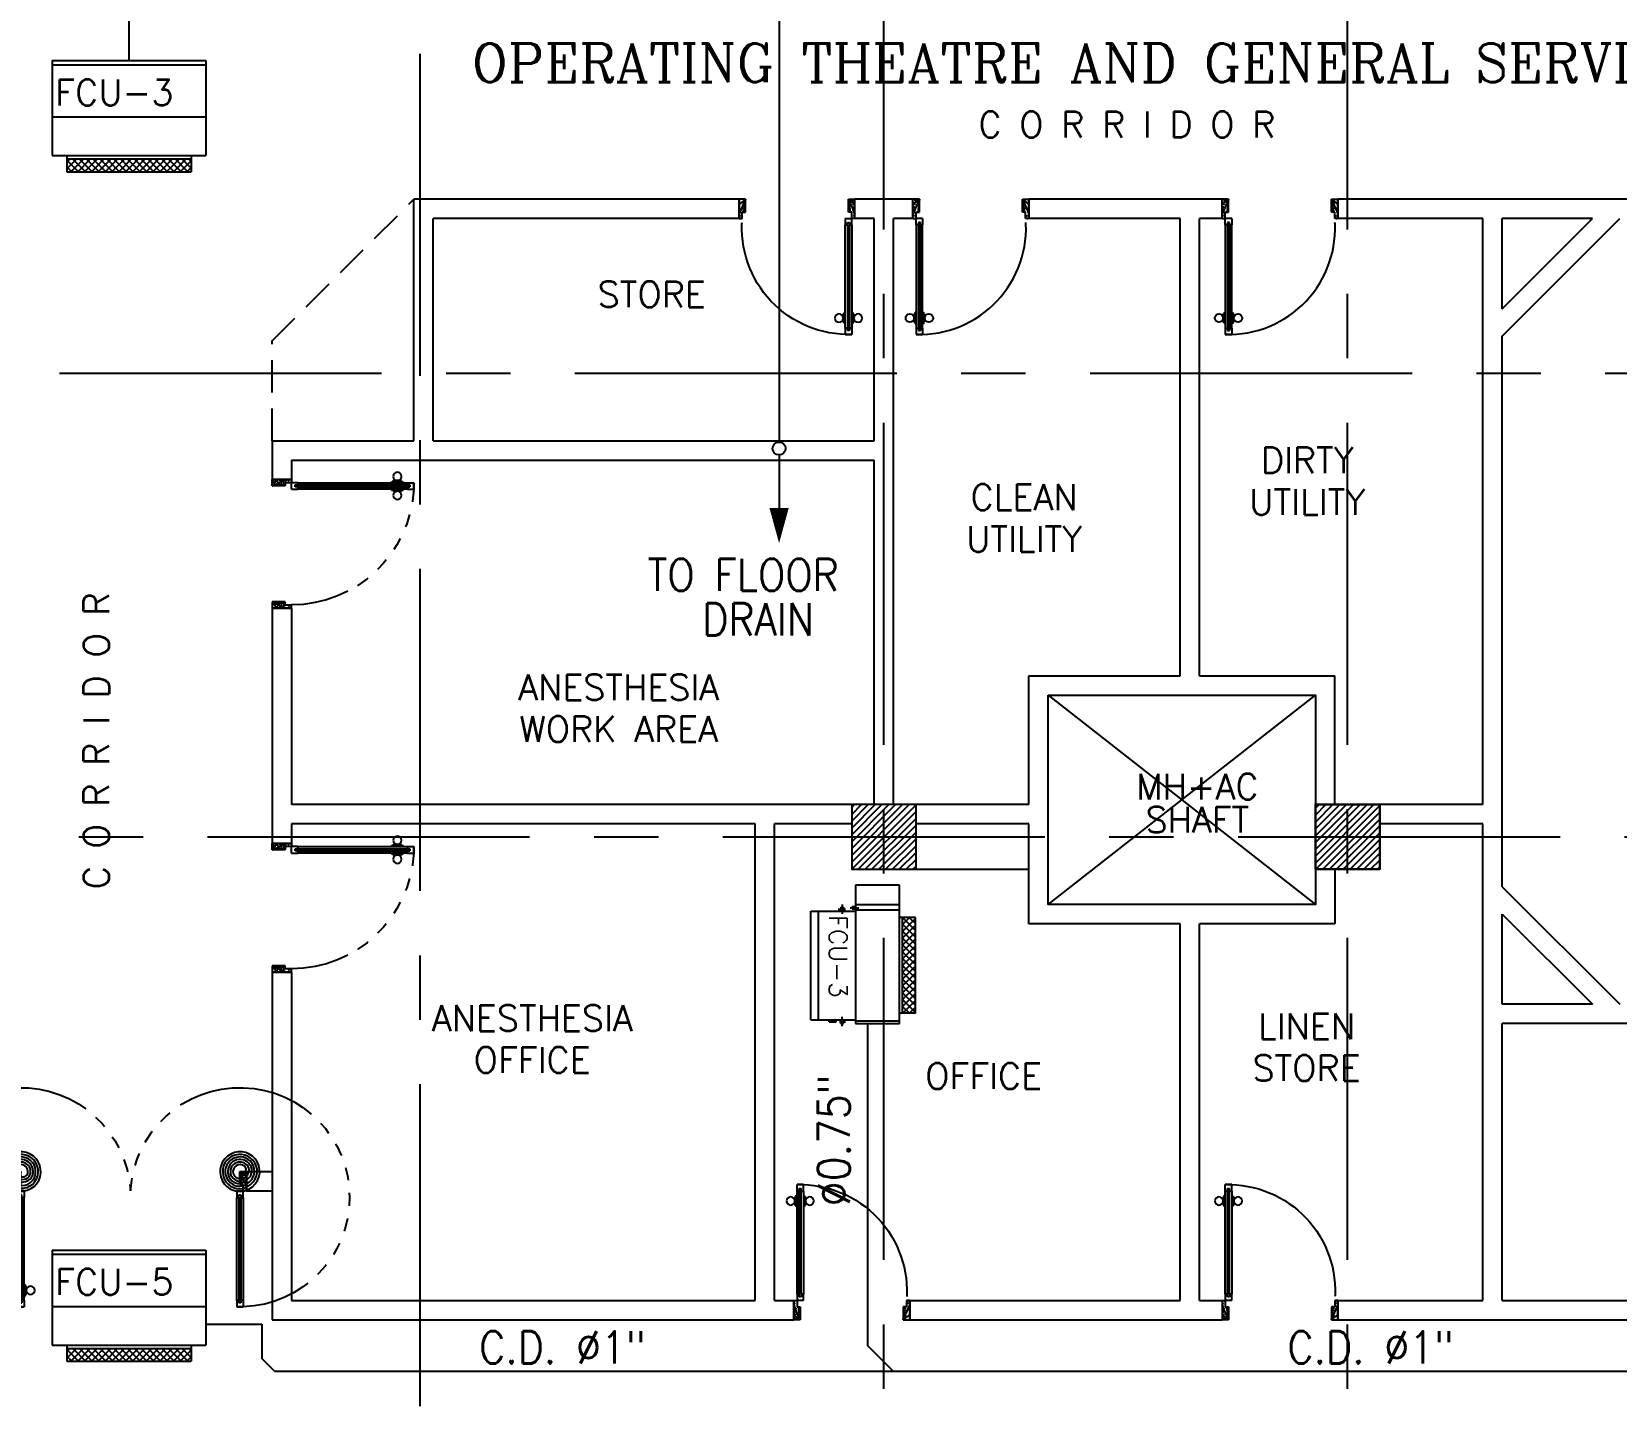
# Model space of a CAD drawing. Extents: x 417866242 to 417866861, y 43498051 to 43498155.
# Drawn here: x 417866797.05 to 417866809.35, y 43498122.4 to 43498133.09 of the extents above; entities that cross this region are included whole.
import ezdxf
from ezdxf.enums import TextEntityAlignment as Align

# ---------------------------------------------------------------- set-up
doc = ezdxf.new("R2010")
doc.units = 0
doc.header["$MEASUREMENT"] = 0
doc.linetypes.add('CENTERX2', pattern=[4, 2.5, -0.5, 0.5, -0.5])
doc.linetypes.add('HIDDEN', pattern=[0.375, 0.25, -0.125])
doc.layers.get('0').update_dxf_attribs({"linetype": 'CONTINUOUS'})
for name, color, linetype in [('AC-CD', 6, 'CONTINUOUS'), ('AC-TEXT', 2, 'CONTINUOUS'), ('AXES', 11, 'CENTERX2'), ('COL', 11, 'CONTINUOUS'), ('DOOR', 11, 'CONTINUOUS'), ('FCU', 6, 'CONTINUOUS'), ('HAT', 11, 'CONTINUOUS'), ('P-SOLIDWASTE', 6, 'CONTINUOUS'), ('RM-NAME', 11, 'CONTINUOUS'), ('SHAFT', 11, 'CONTINUOUS'), ('TEXTN', 2, 'CONTINUOUS'), ('WALL', 11, 'CONTINUOUS')]:
    doc.layers.add(name, color=color, linetype=linetype)
doc.styles.add('ROMANC', font='romanc', dxfattribs={"height": 0.1})
doc.styles.add('ROMANS', font='ROMANS.shx', dxfattribs={"width": 0.6})

# ---------------------------------------------------------------- blocks, each defined once
blk = doc.blocks.new('DOOR90')
at = {"layer": 'DOOR', "color": 7, "linetype": 'ByBlock'}
for p, q in [((-150, 0), (0, 0)), ((-150, 0), (-150, -25)), ((0, -50), (-114, 0)), ((0, -50), (-40, 0)), ((0, -50), (0, 0)), ((-1000, -25), (-1050, -25)), ((-1050, -75), (-1050, -25)), ((-1050, -25), (-1050, -75)), ((-1000, -75), (-1050, -75)), ((-1000, -42), (-1020, -42)), ((-1020, -42), (-1020, -58)), ((-1000, -58), (-1020, -58)), ((-1000, -25), (-1000, -42)), ((-1000, -58), (-1000, -75)), ((-878, -18), (-968, -18)), ((-968, -25), (-968, -18)), ((-968, -75), (-968, -82)), ((-878, -82), (-968, -82)), ((-955, -9), (-890, -9)), ((-955, -18), (-955, -9)), ((-955, -18), (-890, -18)), ((-955, -82), (-890, -82)), ((-955, -82), (-955, -91)), ((-955, -91), (-890, -91)), ((-890, -18), (-890, -9)), ((-890, -82), (-890, -91)), ((-878, -25), (-878, -18)), ((-878, -75), (-878, -82)), ((-200, -25), (-150, -25)), ((-200, -42), (-200, -25)), ((-180, -42), (-200, -42)), ((-200, -58), (-180, -58)), ((-200, -75), (-200, -58)), ((-150, -75), (-200, -75)), ((-180, -58), (-180, -42)), ((-150, -25), (-100, -25)), ((-150, -75), (-150, -25)), ((-100, -25), (-100, -50)), ((0, -50), (-100, -37)), ((-100, -50), (0, -50)), ((0, -850), (-114, -900)), ((-100, -875), (-100, -850)), ((0, -850), (-100, -863)), ((-100, -850), (0, -850)), ((0, -850), (-40, -900)), ((0, -850), (0, -900)), ((-150, -875), (-100, -875)), ((-150, -900), (-150, -875)), ((-150, -900), (0, -900)), ((0, -900), (-150, -900))]:
    blk.add_line(p, q, dxfattribs=at)
at = {"layer": 'DOOR', "linetype": 'ByBlock'}
for p, q in [((-200, -25), (-1000, -25)), ((-200, -42), (-1000, -42)), ((-200, -58), (-1000, -58)), ((-1000, -75), (-200, -75))]:
    blk.add_line(p, q, dxfattribs=at)
at = {"layer": 'DOOR', "color": 7, "linetype": 'ByBlock'}
for centre in [(-923, 24), (-923, -124)]:
    blk.add_circle(centre, 32.4, dxfattribs=at)
for centre, radius, start, end in [((0, -50), 154, 161.1053, 166.2858), ((0, -50), 94.4, 148.0182, 180), ((0, -50), 134, 158.1598, 169.28), ((0, -50), 114, 154.0838, 167.3774), ((0, -50), 74.4, 137.7764, 180), ((0, -50), 54.4, 113.2074, 180), ((0, -50), 34.4, 90, 180), ((0, -50), 14.4, 90, 180), ((0, -850), 94.4, 180, 211.9818), ((0, -850), 74.4, 180, 222.2236), ((0, -850), 54.4, 180, 246.7926), ((0, -850), 34.4, 180, 270), ((0, -850), 14.4, 180, 270), ((0, -850), 154, 193.7142, 198.8947), ((0, -850), 134, 190.72, 201.8402)]:
    blk.add_arc(centre, radius, start, end, dxfattribs=at)
at = {"layer": 'DOOR', "linetype": 'HIDDEN', "ltscale": 0.5}
blk.add_arc((-222, -50), 828, 178.2701, 275.003, dxfattribs=at)
blk = doc.blocks.new('DOOR-10')
at = {"layer": 'DOOR', "linetype": 'ByBlock'}
for p, q in [((-83, 1005), (-92, 1005)), ((-92, 1005), (-92, 940)), ((-76, 1018), (-83, 1018)), ((-83, 928), (-83, 1018)), ((-83, 1005), (-83, 940)), ((-26, 1100), (-76, 1100)), ((-76, 1100), (-26, 1100)), ((-76, 1050), (-76, 1100)), ((-76, 1050), (-76, 200)), ((-59, 1050), (-76, 1050)), ((-43, 1070), (-59, 1070)), ((-59, 1050), (-59, 1070)), ((-59, 200), (-59, 1050)), ((-43, 1050), (-43, 1070)), ((-26, 1050), (-43, 1050)), ((-43, 200), (-43, 1050)), ((-26, 1050), (-26, 1100)), ((-26, 200), (-26, 1050)), ((-26, 1018), (-18, 1018)), ((-18, 928), (-18, 1018)), ((-18, 1005), (-9, 1005)), ((-18, 1005), (-18, 940)), ((-9, 1005), (-9, 940)), ((-83, 940), (-92, 940)), ((-76, 928), (-83, 928)), ((-26, 928), (-18, 928)), ((-18, 940), (-9, 940)), ((-1001, 0), (-1001, 150)), ((-1001, 150), (-976, 150)), ((-1001, 150), (-1001, 0)), ((-976, 150), (-976, 100)), ((-76, 200), (-59, 200)), ((-76, 150), (-76, 200)), ((-76, 150), (-26, 150)), ((-59, 200), (-59, 180)), ((-59, 180), (-43, 180)), ((-43, 200), (-26, 200)), ((-43, 180), (-43, 200)), ((-26, 200), (-26, 150)), ((-1, 150), (-26, 150)), ((-26, 150), (-26, 100)), ((-1, 0), (-1, 150)), ((-951, 0), (-1001, 114)), ((-951, 0), (-1001, 40)), ((-951, 0), (-1001, 0)), ((-976, 100), (-951, 100)), ((-951, 0), (-964, 100)), ((-951, 100), (-951, 0)), ((-51, 0), (-1, 114)), ((-51, 100), (-51, 0)), ((-51, 0), (-37, 100)), ((-26, 100), (-51, 100)), ((-51, 0), (-1, 40)), ((-51, 0), (-1, 0))]:
    blk.add_line(p, q, dxfattribs=at)
for centre in [(-124, 973), (23, 973)]:
    blk.add_circle(centre, 32.4, dxfattribs=at)
at = {"layer": 'DOOR', "linetype": 'HIDDEN', "ltscale": 0.5}
blk.add_arc((-23, 149), 952, 93.1482, 179.9482, dxfattribs=at)
at = {"layer": 'DOOR', "linetype": 'ByBlock'}
for centre, radius, start, end in [((-951, 0), 154, 103.7142, 108.8947), ((-951, 0), 134, 100.72, 111.8402), ((-51, 0), 134, 68.1598, 79.28), ((-51, 0), 154, 71.1053, 76.2858), ((-951, 0), 94.4, 90, 121.9818), ((-951, 0), 74.4, 90, 132.2236), ((-951, 0), 54.4, 90, 156.7926), ((-951, 0), 34.4, 90, 180), ((-951, 0), 14.4, 90, 180), ((-51, 0), 94.4, 58.0182, 90), ((-51, 0), 74.4, 47.7764, 90), ((-51, 0), 54.4, 23.2074, 90), ((-51, 0), 34.4, 0, 90), ((-51, 0), 14.4, 0, 90), ((-51, 0), 114, 64.0838, 77.3774)]:
    blk.add_arc(centre, radius, start, end, dxfattribs=at)
blk = doc.blocks.new('A$C272A55A0')
at = {"layer": 'DOOR', "color": 0, "linetype": 'ByBlock'}
for p, q in [((0, 900), (0, 1050)), ((50, 1050), (0, 1050)), ((50, 950), (50, 1050)), ((1750, 950), (1750, 1050)), ((1750, 1050), (1800, 1050)), ((1800, 1050), (1800, 900)), ((0, 900), (25, 900)), ((25, 950), (50, 950)), ((25, 900), (25, 950)), ((75, 900), (25, 900)), ((25, 850), (25, 900)), ((58, 870), (42, 870)), ((42, 870), (42, 850)), ((58, 850), (58, 870)), ((75, 900), (75, 850)), ((1725, 900), (1775, 900)), ((1725, 900), (1725, 850)), ((1742, 870), (1758, 870)), ((1742, 850), (1742, 870)), ((1775, 950), (1750, 950)), ((1758, 870), (1758, 850)), ((1775, 900), (1775, 950)), ((1800, 900), (1775, 900)), ((1775, 850), (1775, 900)), ((42, 850), (25, 850)), ((75, 850), (58, 850)), ((1725, 850), (1742, 850)), ((1758, 850), (1775, 850)), ((1718, 160), (1709, 160)), ((1709, 95), (1709, 160)), ((1725, 173), (1718, 173)), ((1718, 173), (1718, 83)), ((1718, 95), (1718, 160)), ((1775, 173), (1782, 173)), ((1782, 173), (1782, 83)), ((1782, 160), (1791, 160)), ((1782, 95), (1782, 160)), ((1791, 95), (1791, 160)), ((25, 50), (42, 50)), ((25, 50), (25, 0)), ((25, 0), (75, 0)), ((75, 0), (25, 0)), ((42, 50), (42, 30)), ((42, 30), (58, 30)), ((58, 50), (75, 50)), ((58, 50), (58, 30)), ((75, 50), (75, 0)), ((1718, 95), (1709, 95)), ((1725, 83), (1718, 83)), ((1742, 50), (1725, 50)), ((1725, 50), (1725, 0)), ((1775, 0), (1725, 0)), ((1725, 0), (1775, 0)), ((1742, 50), (1742, 30)), ((1758, 30), (1742, 30)), ((1775, 50), (1758, 50)), ((1758, 50), (1758, 30)), ((1775, 83), (1782, 83)), ((1775, 50), (1775, 0)), ((1782, 95), (1791, 95))]:
    blk.add_line(p, q, dxfattribs=at)
at = {"layer": 'DOOR', "color": 9, "linetype": 'ByBlock'}
for p, q in [((50, 1050), (0, 1010)), ((50, 1050), (0, 937)), ((50, 1050), (37, 950)), ((1750, 1050), (1800, 1010)), ((1750, 1050), (1800, 937)), ((1750, 1050), (1763, 950))]:
    blk.add_line(p, q, dxfattribs=at)
at = {"layer": 'DOOR', "linetype": 'ByBlock'}
for p, q in [((25, 850), (25, 50)), ((42, 850), (42, 50)), ((58, 850), (58, 50)), ((75, 50), (75, 850)), ((1725, 50), (1725, 850)), ((1742, 850), (1742, 50)), ((1758, 850), (1758, 50)), ((1775, 850), (1775, 50))]:
    blk.add_line(p, q, dxfattribs=at)
at = {"layer": 'DOOR', "color": 0, "linetype": 'ByBlock'}
for centre in [(1676, 128), (1824, 128)]:
    blk.add_circle(centre, 32.4, dxfattribs=at)
at = {"layer": 'DOOR', "color": 9, "linetype": 'ByBlock'}
for centre, radius, start, end in [((50, 1050), 54.4, 203.2074, 270), ((50, 1050), 74.4, 227.7764, 270), ((50, 1050), 34.4, 180, 270), ((50, 1050), 14.4, 180, 270), ((1750, 1050), 14.4, 270, 0), ((1750, 1050), 34.4, 270, 0), ((1750, 1050), 54.4, 270, 336.7926), ((1750, 1050), 74.4, 270, 312.2236), ((50, 1050), 94.4, 238.0182, 270), ((50, 1050), 114, 244.0838, 257.3774), ((50, 1050), 134, 248.1598, 259.28), ((50, 1050), 154, 251.1053, 256.2858), ((1750, 1050), 94.4, 270, 301.9818), ((1750, 1050), 114, 282.6226, 295.9162), ((1750, 1050), 134, 280.72, 291.8402), ((1750, 1050), 154, 283.7142, 288.8947)]:
    blk.add_arc(centre, radius, start, end, dxfattribs=at)
at = {"layer": 'DOOR', "linetype": 'HIDDEN', "ltscale": 0.5}
for centre, start, end in [((50, 851), 268.3174, 3.2965), ((1750, 851), 176.7035, 271.6826)]:
    blk.add_arc(centre, 851, start, end, dxfattribs=at)
at = {"layer": 'WALL', "linetype": 'ByBlock'}
blk.add_line((1800, 900), (1800, 1050), dxfattribs=at)
blk = doc.blocks.new('RM1')
at = {"layer": 'RM-NAME', "style": 'ROMANS'}
for tag, p in [('ROOMNAME1', (0, 324)), ('ROOMNAME2', (0, 0))]:
    blk.add_attdef(tag, text='', height=200, dxfattribs=at).set_placement(p, align=Align.MIDDLE)
blk = doc.blocks.new('*X93')
at = {"color": 0}
for p, q in [((42139, 162736), (42593, 163190)), ((42139, 162789), (42540, 163190)), ((42139, 162842), (42487, 163190)), ((42139, 162895), (42434, 163190)), ((42139, 162948), (42381, 163190)), ((42139, 163001), (42328, 163190)), ((42139, 163054), (42274, 163190)), ((42139, 163108), (42221, 163190)), ((42139, 163161), (42168, 163190)), ((42146, 162690), (42639, 163183)), ((42199, 162690), (42639, 163130)), ((42252, 162690), (42639, 163077)), ((42305, 162690), (42639, 163024)), ((42358, 162690), (42639, 162971)), ((42411, 162690), (42639, 162918)), ((42464, 162690), (42639, 162865)), ((42517, 162690), (42639, 162812)), ((42570, 162690), (42639, 162759)), ((42623, 162690), (42639, 162706))]:
    blk.add_line(p, q, dxfattribs=at)
blk = doc.blocks.new('*X92')
at = {"color": 0}
for p, q in [((38539, 162743), (38986, 163190)), ((38539, 162796), (38933, 163190)), ((38539, 162849), (38880, 163190)), ((38539, 162902), (38827, 163190)), ((38539, 162955), (38774, 163190)), ((38539, 163008), (38721, 163190)), ((38539, 163061), (38668, 163190)), ((38539, 163114), (38615, 163190)), ((38539, 163167), (38562, 163190)), ((38539, 162689), (39039, 163189)), ((38592, 162690), (39039, 163136)), ((38646, 162690), (39039, 163083)), ((38699, 162690), (39039, 163030)), ((38752, 162690), (39039, 162977)), ((38805, 162690), (39039, 162924)), ((38858, 162690), (39039, 162871)), ((38911, 162690), (39039, 162818)), ((38964, 162690), (39039, 162765)), ((39017, 162690), (39039, 162712))]:
    blk.add_line(p, q, dxfattribs=at)
blk = doc.blocks.new('COL50')
at = {"layer": 'COL'}
blk.add_lwpolyline([(-250, 250), (-250, -250), (250, -250), (250, 250)], close=True, dxfattribs=at)
blk = doc.blocks.new('*X39')
at = {"color": 0}
for p, q in [((16890, -2467), (16943, -2414)), ((16890, -2520), (16990, -2420)), ((16990, -2512), (16892, -2414)), ((16990, -2459), (16945, -2414)), ((16990, -2565), (16890, -2465)), ((16890, -2573), (16990, -2473)), ((16990, -2619), (16890, -2519)), ((16890, -2626), (16990, -2526)), ((16990, -2672), (16890, -2572)), ((16890, -2679), (16990, -2579)), ((16990, -2725), (16890, -2625)), ((16890, -2732), (16990, -2632)), ((16990, -2778), (16890, -2678)), ((16890, -2785), (16990, -2685)), ((16990, -2831), (16890, -2731)), ((16890, -2838), (16990, -2738)), ((16990, -2884), (16890, -2784)), ((16890, -2891), (16990, -2791)), ((16990, -2937), (16890, -2837)), ((16890, -2944), (16990, -2844)), ((16990, -2990), (16890, -2890)), ((16890, -2997), (16990, -2897)), ((16990, -3043), (16890, -2943)), ((16890, -3050), (16990, -2950)), ((16990, -3096), (16890, -2996)), ((16890, -3103), (16990, -3003)), ((16990, -3149), (16890, -3049)), ((16892, -3155), (16990, -3056)), ((16944, -3155), (16890, -3102)), ((16945, -3155), (16990, -3109))]:
    blk.add_line(p, q, dxfattribs=at)
blk = doc.blocks.new('WHE06')
at = {"color": 3}
for p, q in [((689, 622), (346, 622)), ((346, 622), (346, 469)), ((689, 469), (689, 622)), ((60, -422), (60, 422)), ((212, 437), (269, 437)), ((232, 452), (232, 422)), ((232, 452), (252, 452)), ((242, 472), (242, 399)), ((252, 452), (252, 422)), ((305, 448), (373, 448)), ((321, 458), (321, 438)), ((321, 458), (346, 458)), ((321, 438), (346, 438)), ((346, 430), (689, 430)), ((811, 371), (689, 371)), ((711, -371), (711, 371)), ((811, -371), (811, 371)), ((142, -437), (142, -422)), ((142, -437), (197, -437)), ((197, -437), (197, -422)), ((221, -437), (269, -437)), ((232, -452), (232, -422)), ((232, -452), (252, -452)), ((242, -472), (242, -399)), ((252, -452), (252, -422)), ((346, -430), (689, -430)), ((811, -371), (689, -371))]:
    blk.add_line(p, q, dxfattribs=at)
at = {"color": 6}
for p, q in [((0, -422), (0, 422)), ((0, 422), (346, 422)), ((346, 469), (346, -451)), ((689, 469), (346, 469)), ((689, -451), (689, 469)), ((0, -422), (346, -422)), ((346, -451), (689, -451))]:
    blk.add_line(p, q, dxfattribs=at)
at = {"color": 11}
blk.add_blockref('*X39', (-16179, 2784), dxfattribs=at)
blk = doc.blocks.new('*X132')
at = {"color": 0}
for p, q in [((-750, 2538), (-672, 2616)), ((-750, 2591), (-725, 2616)), ((-660, 2516), (-750, 2606)), ((-719, 2516), (-619, 2616)), ((-607, 2516), (-707, 2616)), ((-666, 2516), (-566, 2616)), ((-554, 2516), (-654, 2616)), ((-613, 2516), (-513, 2616)), ((-501, 2516), (-601, 2616)), ((-560, 2516), (-460, 2616)), ((-448, 2516), (-548, 2616)), ((-507, 2516), (-407, 2616)), ((-394, 2516), (-494, 2616)), ((-454, 2516), (-354, 2616)), ((-341, 2516), (-441, 2616)), ((-401, 2516), (-301, 2616)), ((-288, 2516), (-388, 2616)), ((-348, 2516), (-248, 2616)), ((-235, 2516), (-335, 2616)), ((-295, 2516), (-195, 2616)), ((-182, 2516), (-282, 2616)), ((-242, 2516), (-142, 2616)), ((-129, 2516), (-229, 2616)), ((-189, 2516), (-89, 2616)), ((-76, 2516), (-176, 2616)), ((-136, 2516), (-36, 2616)), ((-23, 2516), (-123, 2616)), ((-83, 2516), (17, 2616)), ((30, 2516), (-70, 2616)), ((-30, 2516), (70, 2616)), ((83, 2516), (-17, 2616)), ((23, 2516), (123, 2616)), ((136, 2516), (36, 2616)), ((76, 2516), (176, 2616)), ((189, 2516), (89, 2616)), ((129, 2516), (215, 2601)), ((215, 2543), (142, 2616)), ((215, 2596), (195, 2616)), ((-713, 2516), (-750, 2553)), ((182, 2516), (215, 2548))]:
    blk.add_line(p, q, dxfattribs=at)

msp = doc.modelspace()

# ---------------------------------------------------------------- linework, layer by layer
at = {"layer": 'AC-CD'}
for p, q in [((417866797.807, 43498132.866), (417866797.807, 43498133.248)), ((417866802.854, 43498133.202), (417866802.854, 43498129.905)), ((417866802.854, 43498129.805), (417866802.854, 43498129.345)), ((417866803.54, 43498125.391), (417866803.54, 43498122.891)), ((417866798.404, 43498123.057), (417866798.837, 43498123.057)), ((417866798.837, 43498123.057), (417866798.837, 43498122.791)), ((417866798.937, 43498122.691), (417866798.837, 43498122.791)), ((417866803.74, 43498122.691), (417866803.54, 43498122.891)), ((417866798.937, 43498122.691), (417866809.496, 43498122.691))]:
    msp.add_line(p, q, dxfattribs=at)
msp.add_circle((417866802.854, 43498129.855), 0.05, dxfattribs=at)
at = {"layer": 'AXES'}
for p, q in [((417866803.668, 43498075.555), (417866803.668, 43498154.033)), ((417866807.268, 43498075.555), (417866807.268, 43498154.033)), ((417866800.068, 43498082.42), (417866800.068, 43498141.24)), ((417866789.268, 43498130.44), (417866847.508, 43498130.44)), ((417866778.417, 43498126.84), (417866847.508, 43498126.84))]:
    msp.add_line(p, q, dxfattribs=at)
at = {"layer": 'FCU', "color": 7}
for p, q in [((417866797.21, 43498132.866), (417866797.21, 43498132.129)), ((417866797.21, 43498132.866), (417866798.404, 43498132.866)), ((417866797.21, 43498132.834), (417866798.404, 43498132.834)), ((417866798.404, 43498132.866), (417866798.404, 43498132.129)), ((417866797.21, 43498132.429), (417866798.404, 43498132.429)), ((417866797.21, 43498132.129), (417866798.404, 43498132.129)), ((417866797.325, 43498132.129), (417866797.325, 43498132.004)), ((417866797.325, 43498132.104), (417866798.29, 43498132.104)), ((417866798.29, 43498132.129), (417866798.29, 43498132.004)), ((417866797.325, 43498132.004), (417866798.29, 43498132.004))]:
    msp.add_line(p, q, dxfattribs=at)
at = {"layer": 'FCU', "color": 6}
for p, q in [((417866797.21, 43498132.866), (417866797.21, 43498132.129)), ((417866797.21, 43498132.866), (417866798.404, 43498132.866)), ((417866798.404, 43498132.866), (417866798.404, 43498132.129)), ((417866797.21, 43498132.429), (417866798.404, 43498132.429)), ((417866797.21, 43498132.129), (417866798.404, 43498132.129)), ((417866797.21, 43498123.631), (417866797.21, 43498122.894)), ((417866797.21, 43498123.631), (417866798.404, 43498123.631)), ((417866798.404, 43498123.631), (417866798.404, 43498122.894)), ((417866797.21, 43498123.194), (417866798.404, 43498123.194)), ((417866797.21, 43498122.894), (417866798.404, 43498122.894))]:
    msp.add_line(p, q, dxfattribs=at)
at = {"layer": 'FCU', "color": 3}
for p, q in [((417866797.21, 43498132.834), (417866798.404, 43498132.834)), ((417866797.325, 43498132.129), (417866797.325, 43498132.004)), ((417866797.325, 43498132.104), (417866798.29, 43498132.104)), ((417866798.29, 43498132.129), (417866798.29, 43498132.004)), ((417866797.325, 43498132.004), (417866798.29, 43498132.004)), ((417866797.21, 43498123.599), (417866798.404, 43498123.599)), ((417866797.325, 43498122.894), (417866797.325, 43498122.769)), ((417866797.325, 43498122.869), (417866798.29, 43498122.869)), ((417866798.29, 43498122.894), (417866798.29, 43498122.769)), ((417866797.325, 43498122.769), (417866798.29, 43498122.769))]:
    msp.add_line(p, q, dxfattribs=at)
at = {"layer": 'P-SOLIDWASTE'}
for points in [[(417866802.854, 43498129.12, 0, 0.15, 0), (417866802.854, 43498129.393, 0.15, 0.15, 0)], [(417866804.999, 43498122.691, 0, 0.15, 0), (417866804.726, 43498122.691, 0.15, 0.15, 0)]]:
    msp.add_lwpolyline(points, format="xyseb", dxfattribs=at)
at = {"layer": 'SHAFT'}
for p, q in [((417866804.943, 43498126.315), (417866807.018, 43498127.94)), ((417866804.943, 43498127.94), (417866807.018, 43498126.315))]:
    msp.add_line(p, q, dxfattribs=at)
at = {"layer": 'SHAFT', "linetype": 'ByBlock', "ltscale": 0.3}
msp.add_line((417866803.918, 43498126.59), (417866804.793, 43498126.59), dxfattribs=at)
at = {"layer": 'WALL', "color": 0, "linetype": 'HIDDEN'}
for p, q in [((417866798.918, 43498130.69), (417866800.018, 43498131.79)), ((417866798.918, 43498129.915), (417866798.918, 43498130.69))]:
    msp.add_line(p, q, dxfattribs=at)
at = {"layer": 'WALL'}
for p, q in [((417866802.543, 43498131.79), (417866800.018, 43498131.79)), ((417866800.018, 43498129.915), (417866800.018, 43498131.79)), ((417866802.543, 43498131.64), (417866802.543, 43498131.79)), ((417866803.893, 43498131.79), (417866803.443, 43498131.79)), ((417866803.443, 43498131.64), (417866803.443, 43498131.79)), ((417866803.893, 43498131.64), (417866803.893, 43498131.79)), ((417866806.293, 43498131.79), (417866804.793, 43498131.79)), ((417866804.793, 43498131.64), (417866804.793, 43498131.79)), ((417866806.293, 43498131.64), (417866806.293, 43498131.79)), ((417866810.658, 43498131.79), (417866807.193, 43498131.79)), ((417866807.193, 43498131.64), (417866807.193, 43498131.79)), ((417866802.543, 43498131.64), (417866800.168, 43498131.64)), ((417866800.168, 43498129.915), (417866800.168, 43498131.64)), ((417866803.593, 43498131.64), (417866803.443, 43498131.64)), ((417866803.593, 43498129.915), (417866803.593, 43498131.64)), ((417866803.893, 43498131.64), (417866803.743, 43498131.64)), ((417866803.743, 43498127.09), (417866803.743, 43498131.64)), ((417866805.968, 43498131.64), (417866804.793, 43498131.64)), ((417866805.968, 43498128.09), (417866805.968, 43498131.64)), ((417866806.293, 43498131.64), (417866806.118, 43498131.64)), ((417866806.118, 43498128.09), (417866806.118, 43498131.64)), ((417866808.318, 43498131.64), (417866807.193, 43498131.64)), ((417866808.318, 43498127.09), (417866808.318, 43498131.64)), ((417866808.468, 43498130.728), (417866809.381, 43498131.64)), ((417866808.468, 43498130.94), (417866809.168, 43498131.64)), ((417866809.168, 43498131.64), (417866808.468, 43498131.64)), ((417866808.468, 43498130.94), (417866808.468, 43498131.64)), ((417866808.468, 43498126.452), (417866808.468, 43498130.728)), ((417866798.918, 43498129.915), (417866798.918, 43498129.615)), ((417866798.918, 43498129.915), (417866800.018, 43498129.915)), ((417866800.168, 43498129.915), (417866803.593, 43498129.915)), ((417866799.068, 43498129.765), (417866799.068, 43498129.615)), ((417866799.068, 43498129.765), (417866803.593, 43498129.765)), ((417866803.593, 43498127.09), (417866803.593, 43498129.765)), ((417866799.068, 43498129.615), (417866798.918, 43498129.615)), ((417866799.068, 43498128.615), (417866798.918, 43498128.615)), ((417866798.918, 43498128.615), (417866798.918, 43498126.94)), ((417866799.068, 43498128.615), (417866799.068, 43498127.09)), ((417866804.793, 43498128.09), (417866805.968, 43498128.09)), ((417866804.793, 43498127.09), (417866804.793, 43498128.09)), ((417866806.118, 43498128.09), (417866807.168, 43498128.09)), ((417866807.168, 43498127.09), (417866807.168, 43498128.09)), ((417866803.418, 43498127.09), (417866799.068, 43498127.09)), ((417866804.793, 43498127.09), (417866803.918, 43498127.09)), ((417866808.318, 43498127.09), (417866807.518, 43498127.09)), ((417866798.918, 43498126.94), (417866798.918, 43498126.789)), ((417866799.068, 43498126.94), (417866799.068, 43498126.789)), ((417866802.668, 43498126.94), (417866799.068, 43498126.94)), ((417866802.668, 43498123.24), (417866802.668, 43498126.94)), ((417866803.418, 43498126.94), (417866802.818, 43498126.94)), ((417866802.818, 43498123.24), (417866802.818, 43498126.94)), ((417866804.793, 43498126.94), (417866803.918, 43498126.94)), ((417866804.793, 43498126.165), (417866804.793, 43498126.94)), ((417866808.318, 43498126.94), (417866807.518, 43498126.94)), ((417866808.318, 43498123.24), (417866808.318, 43498126.94)), ((417866799.068, 43498126.789), (417866798.918, 43498126.789)), ((417866807.168, 43498126.59), (417866807.168, 43498126.165)), ((417866808.468, 43498126.452), (417866809.381, 43498125.54)), ((417866808.468, 43498125.54), (417866808.468, 43498126.24)), ((417866808.468, 43498126.24), (417866809.168, 43498125.54)), ((417866805.968, 43498126.165), (417866804.793, 43498126.165)), ((417866805.968, 43498123.24), (417866805.968, 43498126.165)), ((417866806.118, 43498123.24), (417866806.118, 43498126.165)), ((417866807.168, 43498126.165), (417866806.118, 43498126.165)), ((417866799.068, 43498125.789), (417866798.918, 43498125.789)), ((417866798.918, 43498125.789), (417866798.918, 43498123.09)), ((417866799.068, 43498125.789), (417866799.068, 43498123.24)), ((417866809.168, 43498125.54), (417866808.468, 43498125.54)), ((417866811.443, 43498125.39), (417866808.468, 43498125.39)), ((417866808.468, 43498123.24), (417866808.468, 43498125.39)), ((417866798.718, 43498124.242), (417866798.718, 43498124.092)), ((417866798.718, 43498124.242), (417866798.918, 43498124.242)), ((417866798.718, 43498124.092), (417866798.918, 43498124.092)), ((417866799.068, 43498123.24), (417866802.668, 43498123.24)), ((417866802.518, 43498123.24), (417866802.668, 43498123.24)), ((417866802.818, 43498123.24), (417866802.968, 43498123.24)), ((417866802.968, 43498123.09), (417866802.968, 43498123.24)), ((417866803.868, 43498123.09), (417866803.868, 43498123.24)), ((417866803.868, 43498123.24), (417866805.968, 43498123.24)), ((417866806.118, 43498123.24), (417866806.293, 43498123.24)), ((417866806.293, 43498123.24), (417866806.293, 43498123.09)), ((417866807.193, 43498123.24), (417866807.193, 43498123.09)), ((417866807.193, 43498123.24), (417866808.318, 43498123.24)), ((417866808.468, 43498123.24), (417866810.393, 43498123.24)), ((417866798.918, 43498123.09), (417866802.968, 43498123.09)), ((417866803.868, 43498123.09), (417866806.293, 43498123.09)), ((417866807.193, 43498123.09), (417866810.393, 43498123.09))]:
    msp.add_line(p, q, dxfattribs=at)
msp.add_lwpolyline([(417866804.943, 43498127.94), (417866807.018, 43498127.94), (417866807.018, 43498126.315), (417866804.943, 43498126.315)], close=True, dxfattribs=at)
at = {"layer": 'WALL', "linetype": 'ByBlock', "ltscale": 0.3}
for points in [[(417866803.418, 43498126.59), (417866803.918, 43498126.59), (417866803.918, 43498127.09), (417866803.418, 43498127.09)], [(417866807.518, 43498126.59), (417866807.018, 43498126.59), (417866807.018, 43498127.09), (417866807.518, 43498127.09)]]:
    msp.add_lwpolyline(points, close=True, dxfattribs=at)

# ---------------------------------------------------------------- block references
at = {"layer": 'COL', "xscale": 0.0009999871253967285, "yscale": 0.001000002026557922, "zscale": 0.001}
for p in [(417866803.668, 43498126.84), (417866807.268, 43498126.84)]:
    msp.add_blockref('COL50', p, dxfattribs=at)
at = {"layer": 'DOOR', "color": 0, "linetype": 'ByBlock', "ltscale": 0.3, "yscale": 0.001000002026557922, "zscale": 0.001}
for name, p, xscale, rotation in [('DOOR90', (417866803.443, 43498131.79), -0.001000002026557922, 270), ('DOOR90', (417866803.893, 43498131.79), 0.001000002026557922, 90), ('DOOR90', (417866806.293, 43498131.79), 0.001000002026557922, 90), ('DOOR-10', (417866798.918, 43498129.615), -0.001000002026557922, 270), ('DOOR-10', (417866798.918, 43498126.79), -0.001000002026557922, 270)]:
    msp.add_blockref(name, p, dxfattribs=dict(at, xscale=xscale, rotation=rotation))
at = {"layer": 'DOOR', "color": 0, "linetype": 'ByBlock', "xscale": -0.0009999871253967285, "yscale": 0.001000002026557922, "zscale": 0.001}
msp.add_blockref('A$C272A55A0', (417866798.718, 43498123.191), dxfattribs=at)
at = {"layer": 'DOOR', "color": 0, "linetype": 'ByBlock', "xscale": -0.001000002026557922, "yscale": 0.001000002026557922, "zscale": 0.001, "rotation": 90}
for p in [(417866802.968, 43498123.09), (417866806.293, 43498123.09)]:
    msp.add_blockref('DOOR90', p, dxfattribs=at)
at = {"layer": 'FCU', "color": 11, "xscale": 0.0009999871253967285, "yscale": 0.001000002026557922, "zscale": 0.001}
for p in [(417866798.075, 43498129.488), (417866798.075, 43498120.254)]:
    msp.add_blockref('*X132', p, dxfattribs=at)
at = {"layer": 'FCU', "linetype": 'ByBlock', "xscale": 0.0009999871253967285, "yscale": 0.001000002026557922, "zscale": 0.001}
msp.add_blockref('WHE06', (417866803.101, 43498125.842), dxfattribs=at)
at = {"layer": 'HAT', "xscale": 0.0009999871253967285, "yscale": 0.001000002026557922, "zscale": 0.001}
for name in ['*X92', '*X93']:
    msp.add_blockref(name, (417866764.879, 43497963.9), dxfattribs=at)
at = {"layer": 'RM-NAME'}
ref = msp.add_blockref('RM1', (417866805.554, 43498132.37), dxfattribs=dict(at, xscale=0.0009999871253967285, yscale=0.001000002026557922, zscale=0.001))
ref.add_attrib('ROOMNAME2', 'C O R R I D O R', dxfattribs={"height": 0.2, "style": 'ROMANS'}).set_placement((417866805.554, 43498132.37), align=Align.MIDDLE)
ref = msp.add_blockref('RM1', (417866801.865, 43498131.052), dxfattribs=dict(at, xscale=0.0009999871253967285, yscale=0.001000002026557922, zscale=0.001))
ref.add_attrib('ROOMNAME2', 'STORE', dxfattribs={"height": 0.2, "style": 'ROMANS'}).set_placement((417866801.865, 43498131.052), align=Align.MIDDLE)
ref = msp.add_blockref('RM1', (417866806.954, 43498129.44), dxfattribs=dict(at, xscale=0.0009999871253967285, yscale=0.001000002026557922, zscale=0.001))
ref.add_attrib('ROOMNAME2', 'UTILITY', dxfattribs={"height": 0.2, "style": 'ROMANS'}).set_placement((417866806.954, 43498129.44), align=Align.MIDDLE)
ref.add_attrib('ROOMNAME1', 'DIRTY', dxfattribs={"height": 0.2, "style": 'ROMANS'}).set_placement((417866806.954, 43498129.764), align=Align.MIDDLE)
ref = msp.add_blockref('RM1', (417866804.756, 43498129.153), dxfattribs=dict(at, xscale=0.0009999871253967285, yscale=0.001000002026557922, zscale=0.001))
ref.add_attrib('ROOMNAME2', 'UTILITY', dxfattribs={"height": 0.2, "style": 'ROMANS'}).set_placement((417866804.756, 43498129.153), align=Align.MIDDLE)
ref.add_attrib('ROOMNAME1', 'CLEAN', dxfattribs={"height": 0.2, "style": 'ROMANS'}).set_placement((417866804.756, 43498129.477), align=Align.MIDDLE)
ref = msp.add_blockref('RM1', (417866797.554, 43498127.586), dxfattribs=dict(at, xscale=0.001000002026557922, yscale=0.001000002026557922, zscale=0.001, rotation=90))
ref.add_attrib('ROOMNAME2', 'C O R R I D O R', dxfattribs={"height": 0.2, "rotation": 90, "style": 'ROMANS'}).set_placement((417866797.554, 43498127.586), align=Align.MIDDLE)
ref = msp.add_blockref('RM1', (417866801.608, 43498127.677), dxfattribs=dict(at, xscale=0.0009999871253967285, yscale=0.001000002026557922, zscale=0.001))
ref.add_attrib('ROOMNAME2', 'WORK AREA', dxfattribs={"height": 0.2, "style": 'ROMANS'}).set_placement((417866801.608, 43498127.677), align=Align.MIDDLE)
ref.add_attrib('ROOMNAME1', 'ANESTHESIA', dxfattribs={"height": 0.2, "style": 'ROMANS'}).set_placement((417866801.608, 43498128.001), align=Align.MIDDLE)
ref = msp.add_blockref('RM1', (417866800.937, 43498125.108), dxfattribs=dict(at, xscale=0.0009999871253967285, yscale=0.001000002026557922, zscale=0.001))
ref.add_attrib('ROOMNAME2', 'OFFICE', dxfattribs={"height": 0.2, "style": 'ROMANS'}).set_placement((417866800.937, 43498125.108), align=Align.MIDDLE)
ref.add_attrib('ROOMNAME1', 'ANESTHESIA', dxfattribs={"height": 0.2, "style": 'ROMANS'}).set_placement((417866800.937, 43498125.432), align=Align.MIDDLE)
ref = msp.add_blockref('RM1', (417866806.949, 43498125.045), dxfattribs=dict(at, xscale=0.0009999871253967285, yscale=0.001000002026557922, zscale=0.001))
ref.add_attrib('ROOMNAME2', 'STORE', dxfattribs={"height": 0.2, "style": 'ROMANS'}).set_placement((417866806.949, 43498125.045), align=Align.MIDDLE)
ref.add_attrib('ROOMNAME1', 'LINEN', dxfattribs={"height": 0.2, "style": 'ROMANS'}).set_placement((417866806.949, 43498125.369), align=Align.MIDDLE)
ref = msp.add_blockref('RM1', (417866804.442, 43498124.983), dxfattribs=dict(at, xscale=0.0009999871253967285, yscale=0.001000002026557922, zscale=0.001))
ref.add_attrib('ROOMNAME2', 'OFFICE', dxfattribs={"height": 0.2, "style": 'ROMANS'}).set_placement((417866804.442, 43498124.983), align=Align.MIDDLE)

# ---------------------------------------------------------------- texts
at = {"layer": 'AC-TEXT', "style": 'ROMANS', "width": 0.9}
for s, p in [('TO FLOOR ', (417866801.832, 43498128.749)), ('DRAIN', (417866802.258, 43498128.404))]:
    msp.add_text(s, height=0.25, dxfattribs=at).set_placement(p)
msp.add_text(' %%c0.75"', height=0.25, rotation=90, dxfattribs=at).set_placement((417866803.279, 43498124.407), align=Align.MIDDLE)
for p in [(417866801.172, 43498122.876), (417866807.447, 43498122.876)]:
    msp.add_text('C.D. %%c1"', height=0.25, dxfattribs=at).set_placement(p, align=Align.MIDDLE)
at = {"layer": 'RM-NAME'}
for s, height, style, p in [('OPERATING THEATRE AND GENERAL SERVICES', 0.3, 'ROMANC', (417866805.365, 43498132.85)), ('MH+AC', 0.2, 'ROMANS', (417866806.101, 43498127.23)), ('SHAFT', 0.2, 'ROMANS', (417866806.101, 43498126.973))]:
    msp.add_text(s, height=height, dxfattribs=dict(at, style=style)).set_placement(p, align=Align.MIDDLE)
at = {"layer": 'TEXTN', "style": 'ROMANS'}
for s, p in [('FCU-3', (417866797.234, 43498132.519)), ('FCU-5', (417866797.234, 43498123.285))]:
    msp.add_text(s, height=0.2, dxfattribs=at).set_placement(p)
msp.add_text('FCU-3', height=0.14, rotation=270, dxfattribs=at).set_placement((417866803.242, 43498126.233))

doc.saveas('drawing.dxf')
